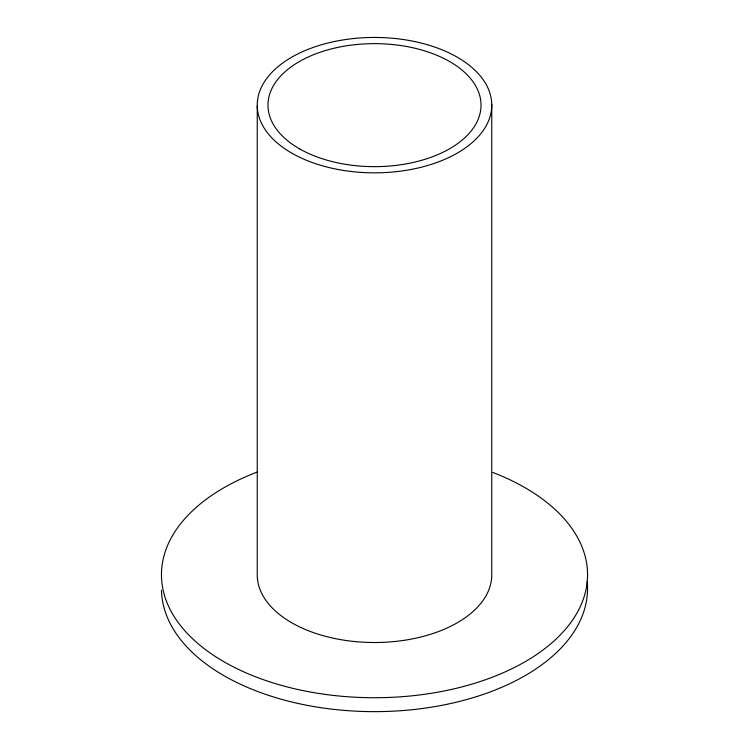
<?xml version="1.0" encoding="UTF-8"?>
<svg xmlns="http://www.w3.org/2000/svg" width="749" height="749" viewBox="0 0 749 749"><rect width="100%" height="100%" fill="white"/><g stroke="black" fill="none" stroke-linecap="round" stroke-linejoin="round"><path stroke-width="1.12" d="M491.756 104.345L491.756 574.006A117.265 67.7 0 0 1 375.886 642.511A117.265 67.7 0 0 1 257.244 575.616L257.244 105.946M492.851 472.46A213.044 122.995 0 0 1 534.393 656.021A213.044 122.995 0 0 1 213.765 655.459A213.044 122.995 0 0 1 257.216 472.057M587.179 581.486A213.044 122.995 0 0 1 382.046 711.569A213.044 122.995 0 0 1 161.475 590.203M292.569 153.582A117.265 67.7 0 0 0 488.123 121.89A117.265 67.7 0 0 0 342.808 39.969A117.265 67.7 0 0 0 292.569 153.582M300.077 149.145A106.517 61.502 0 0 0 477.712 120.364A106.517 61.502 0 0 0 345.71 45.932A106.517 61.502 0 0 0 300.077 149.145"/></g></svg>
